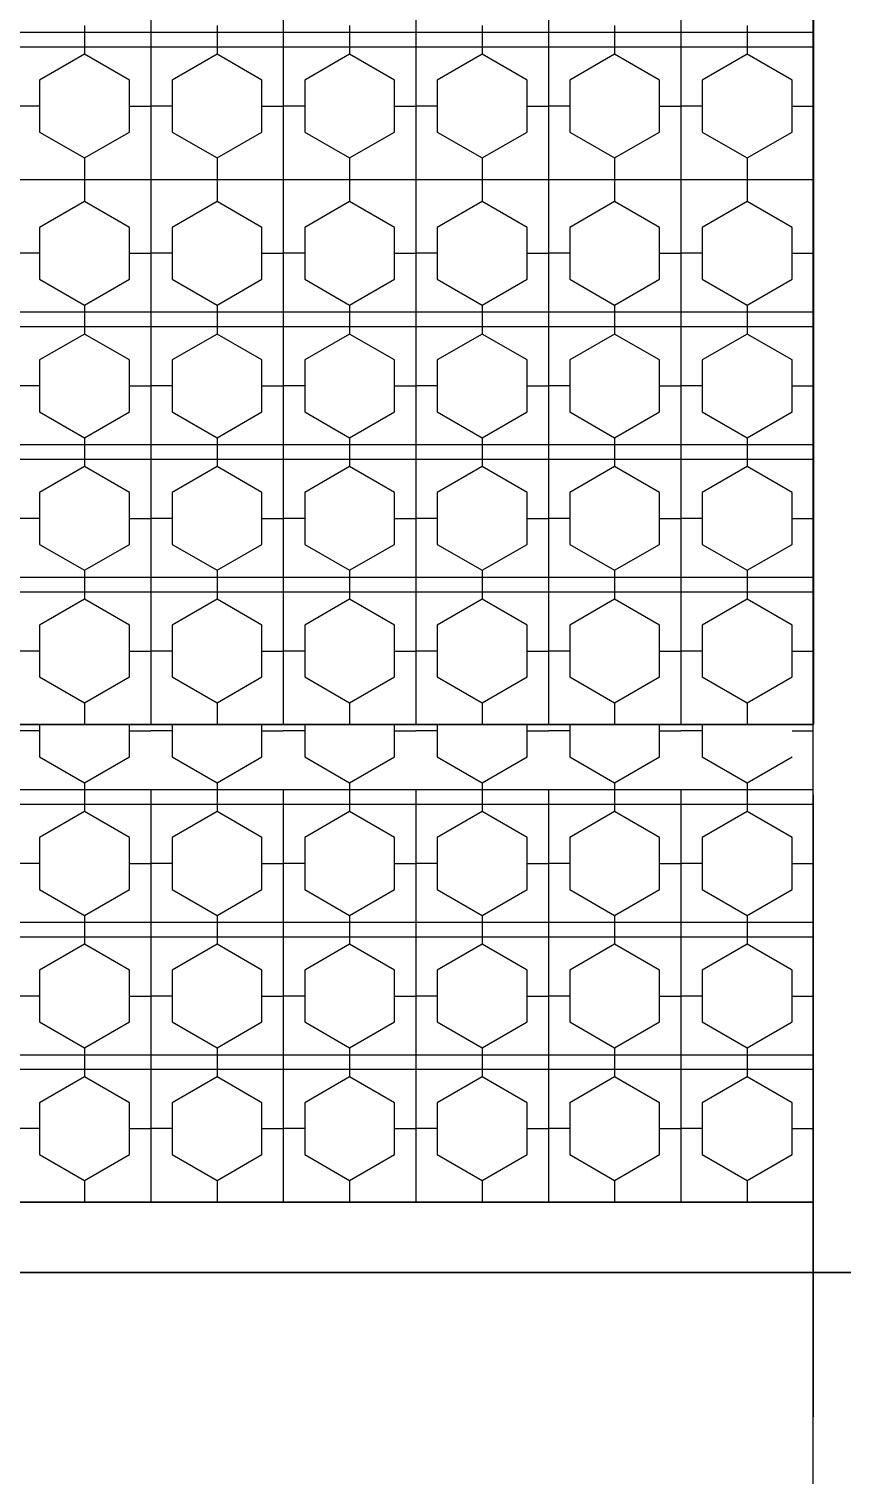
# Model space of a CAD drawing. Header units: metres. Extents: x -1744 to -758, y -4183 to -3914.
# Drawn here: x -835.858 to -833.209, y -4098.588 to -4093.877 of the extents above; entities that cross this region are included whole.
import ezdxf

# ---------------------------------------------------------------- set-up
doc = ezdxf.new("R2010")
doc.units = ezdxf.units.M
doc.layers.add('A-ID', color=11, linetype='Continuous')
doc.layers.add('WALL', color=7, linetype='Continuous')
doc.layers.add('by block', color=252, linetype='Continuous', lineweight=30)

# ---------------------------------------------------------------- blocks, each defined once
blk = doc.blocks.new('A$C1C9B1590')
for p, q in [((772.1854, 84.5657), (772.1854, 94.4717)), ((772.1854, 80.7557), (772.1854, 84.5657))]:
    blk.add_line(p, q)
at = {"layer": 'A-ID', "color": 250}
for p, q in [((770.0273, 89.5065), (770.0273, 89.0269)), ((770.0273, 89.5065), (770.0273, 89.0269)), ((770.4591, 89.5065), (770.4591, 89.0269)), ((770.4591, 89.5065), (770.4591, 89.0269)), ((770.891, 89.5065), (770.891, 89.0269)), ((770.891, 89.5065), (770.891, 89.0269)), ((771.3228, 89.5065), (771.3228, 89.0269)), ((771.3228, 89.5065), (771.3228, 89.0269)), ((771.7547, 89.5065), (771.7547, 89.0269)), ((771.7547, 89.5065), (771.7547, 89.0269)), ((772.1865, 89.5065), (772.1865, 89.0269)), ((769.8114, 89.0978), (769.8114, 89.0269)), ((770.2432, 89.0978), (770.2432, 89.0269)), ((770.6751, 89.0978), (770.6751, 89.0269)), ((771.1069, 89.0978), (771.1069, 89.0269)), ((771.5387, 89.0978), (771.5387, 89.0269)), ((771.9706, 89.0978), (771.9706, 89.0269)), ((770.0273, 89.0747), (769.5954, 89.0747)), ((769.8114, 89.0747), (769.8114, 89.0038)), ((770.4591, 89.0747), (770.0273, 89.0747)), ((770.0273, 89.0747), (770.0273, 88.5951)), ((770.0273, 89.0747), (770.0273, 88.5951)), ((770.2432, 89.0747), (770.2432, 89.0038)), ((770.891, 89.0747), (770.4591, 89.0747)), ((770.4591, 89.0747), (770.4591, 88.5951)), ((770.4591, 89.0747), (770.4591, 88.5951)), ((770.6751, 89.0747), (770.6751, 89.0038)), ((771.3228, 89.0747), (770.891, 89.0747)), ((770.891, 89.0747), (770.891, 88.5951)), ((770.891, 89.0747), (770.891, 88.5951)), ((771.1069, 89.0747), (771.1069, 89.0038)), ((771.7547, 89.0747), (771.3228, 89.0747)), ((771.3228, 89.0747), (771.3228, 88.5951)), ((771.3228, 89.0747), (771.3228, 88.5951)), ((771.5387, 89.0747), (771.5387, 89.0038)), ((771.7547, 89.0747), (771.7547, 88.5951)), ((771.7547, 89.0747), (771.7547, 88.5951)), ((772.1865, 89.0747), (771.7547, 89.0747)), ((771.9706, 89.0747), (771.9706, 89.0038)), ((772.1865, 89.0747), (772.1865, 88.5951)), ((770.0273, 89.0269), (769.5954, 89.0269)), ((769.8114, 89.0038), (769.6651, 88.9193)), ((769.9576, 88.9193), (769.8114, 89.0038)), ((770.4591, 89.0269), (770.0273, 89.0269)), ((770.2432, 89.0038), (770.0969, 88.9193)), ((770.3895, 88.9193), (770.2432, 89.0038)), ((770.891, 89.0269), (770.4591, 89.0269)), ((770.6751, 89.0038), (770.5288, 88.9193)), ((770.8213, 88.9193), (770.6751, 89.0038)), ((771.3228, 89.0269), (770.891, 89.0269)), ((771.1069, 89.0038), (770.9606, 88.9193)), ((771.2532, 88.9193), (771.1069, 89.0038)), ((771.7547, 89.0269), (771.3228, 89.0269)), ((771.5387, 89.0038), (771.3925, 88.9193)), ((771.685, 88.9193), (771.5387, 89.0038)), ((772.1865, 89.0269), (771.7547, 89.0269)), ((771.9706, 89.0038), (771.8243, 88.9193)), ((772.1169, 88.9193), (771.9706, 89.0038)), ((769.6651, 88.9193), (769.6651, 88.7504)), ((769.9576, 88.7504), (769.9576, 88.9193)), ((770.0969, 88.9193), (770.0969, 88.7504)), ((770.3895, 88.7504), (770.3895, 88.9193)), ((770.5288, 88.9193), (770.5288, 88.7504)), ((770.8213, 88.7504), (770.8213, 88.9193)), ((770.9606, 88.9193), (770.9606, 88.7504)), ((771.2532, 88.7504), (771.2532, 88.9193)), ((771.3925, 88.9193), (771.3925, 88.7504)), ((771.685, 88.7504), (771.685, 88.9193)), ((771.8243, 88.9193), (771.8243, 88.7504)), ((772.1169, 88.7504), (772.1169, 88.9193)), ((769.6651, 88.8349), (769.5954, 88.8349)), ((769.9576, 88.8349), (770.0273, 88.8349)), ((770.0969, 88.8349), (770.0273, 88.8349)), ((770.3895, 88.8349), (770.4591, 88.8349)), ((770.5288, 88.8349), (770.4591, 88.8349)), ((770.8213, 88.8349), (770.891, 88.8349)), ((770.9606, 88.8349), (770.891, 88.8349)), ((771.2532, 88.8349), (771.3228, 88.8349)), ((771.3925, 88.8349), (771.3228, 88.8349)), ((771.685, 88.8349), (771.7547, 88.8349)), ((771.8243, 88.8349), (771.7547, 88.8349)), ((772.1169, 88.8349), (772.1865, 88.8349)), ((769.6651, 88.7504), (769.8114, 88.666)), ((769.8114, 88.666), (769.9576, 88.7504)), ((770.0969, 88.7504), (770.2432, 88.666)), ((770.2432, 88.666), (770.3895, 88.7504)), ((770.5288, 88.7504), (770.6751, 88.666)), ((770.6751, 88.666), (770.8213, 88.7504)), ((770.9606, 88.7504), (771.1069, 88.666)), ((771.1069, 88.666), (771.2532, 88.7504)), ((771.3925, 88.7504), (771.5387, 88.666)), ((771.5387, 88.666), (771.685, 88.7504)), ((771.8243, 88.7504), (771.9706, 88.666)), ((771.9706, 88.666), (772.1169, 88.7504)), ((769.8114, 88.666), (769.8114, 88.5951)), ((770.2432, 88.666), (770.2432, 88.5951)), ((770.6751, 88.666), (770.6751, 88.5951)), ((771.1069, 88.666), (771.1069, 88.5951)), ((771.5387, 88.666), (771.5387, 88.5951)), ((771.9706, 88.666), (771.9706, 88.5951)), ((770.0273, 88.5951), (769.5954, 88.5951)), ((770.0273, 88.5951), (769.5954, 88.5951)), ((769.8114, 88.5951), (769.8114, 88.5242)), ((770.0273, 88.5951), (770.0273, 88.1155)), ((770.4591, 88.5951), (770.0273, 88.5951)), ((770.0273, 88.5951), (770.0273, 88.1155)), ((770.4591, 88.5951), (770.0273, 88.5951)), ((770.2432, 88.5951), (770.2432, 88.5242)), ((770.891, 88.5951), (770.4591, 88.5951)), ((770.4591, 88.5951), (770.4591, 88.1155)), ((770.4591, 88.5951), (770.4591, 88.1155)), ((770.891, 88.5951), (770.4591, 88.5951)), ((770.6751, 88.5951), (770.6751, 88.5242)), ((770.891, 88.5951), (770.891, 88.1155)), ((771.3228, 88.5951), (770.891, 88.5951)), ((771.3228, 88.5951), (770.891, 88.5951)), ((770.891, 88.5951), (770.891, 88.1155)), ((771.1069, 88.5951), (771.1069, 88.5242)), ((771.7547, 88.5951), (771.3228, 88.5951)), ((771.3228, 88.5951), (771.3228, 88.1155)), ((771.3228, 88.5951), (771.3228, 88.1155)), ((771.7547, 88.5951), (771.3228, 88.5951)), ((771.5387, 88.5951), (771.5387, 88.5242)), ((771.7547, 88.5951), (771.7547, 88.1155)), ((772.1865, 88.5951), (771.7547, 88.5951)), ((771.7547, 88.5951), (771.7547, 88.1155)), ((772.1865, 88.5951), (771.7547, 88.5951)), ((771.9706, 88.5951), (771.9706, 88.5242)), ((772.1865, 88.5951), (772.1865, 88.1155)), ((769.8114, 88.5242), (769.6651, 88.4398)), ((769.9576, 88.4398), (769.8114, 88.5242)), ((770.2432, 88.5242), (770.0969, 88.4398)), ((770.3895, 88.4398), (770.2432, 88.5242)), ((770.6751, 88.5242), (770.5288, 88.4398)), ((770.8213, 88.4398), (770.6751, 88.5242)), ((771.1069, 88.5242), (770.9606, 88.4398)), ((771.2532, 88.4398), (771.1069, 88.5242)), ((771.5387, 88.5242), (771.3925, 88.4398)), ((771.685, 88.4398), (771.5387, 88.5242)), ((771.9706, 88.5242), (771.8243, 88.4398)), ((772.1169, 88.4398), (771.9706, 88.5242)), ((769.6651, 88.4398), (769.6651, 88.2709)), ((769.9576, 88.2709), (769.9576, 88.4398)), ((770.0969, 88.4398), (770.0969, 88.2709)), ((770.3895, 88.2709), (770.3895, 88.4398)), ((770.5288, 88.4398), (770.5288, 88.2709)), ((770.8213, 88.2709), (770.8213, 88.4398)), ((770.9606, 88.4398), (770.9606, 88.2709)), ((771.2532, 88.2709), (771.2532, 88.4398)), ((771.3925, 88.4398), (771.3925, 88.2709)), ((771.685, 88.2709), (771.685, 88.4398)), ((771.8243, 88.4398), (771.8243, 88.2709)), ((772.1169, 88.2709), (772.1169, 88.4398)), ((769.6651, 88.3553), (769.5954, 88.3553)), ((769.9576, 88.3553), (770.0273, 88.3553)), ((770.0969, 88.3553), (770.0273, 88.3553)), ((770.3895, 88.3553), (770.4591, 88.3553)), ((770.5288, 88.3553), (770.4591, 88.3553)), ((770.8213, 88.3553), (770.891, 88.3553)), ((770.9606, 88.3553), (770.891, 88.3553)), ((771.2532, 88.3553), (771.3228, 88.3553)), ((771.3925, 88.3553), (771.3228, 88.3553)), ((771.685, 88.3553), (771.7547, 88.3553)), ((771.8243, 88.3553), (771.7547, 88.3553)), ((772.1169, 88.3553), (772.1865, 88.3553)), ((769.6651, 88.2709), (769.8114, 88.1864)), ((769.8114, 88.1864), (769.9576, 88.2709)), ((770.0969, 88.2709), (770.2432, 88.1864)), ((770.2432, 88.1864), (770.3895, 88.2709)), ((770.5288, 88.2709), (770.6751, 88.1864)), ((770.6751, 88.1864), (770.8213, 88.2709)), ((770.9606, 88.2709), (771.1069, 88.1864)), ((771.1069, 88.1864), (771.2532, 88.2709)), ((771.3925, 88.2709), (771.5387, 88.1864)), ((771.5387, 88.1864), (771.685, 88.2709)), ((771.8243, 88.2709), (771.9706, 88.1864)), ((771.9706, 88.1864), (772.1169, 88.2709)), ((769.8114, 88.1864), (769.8114, 88.1155)), ((770.2432, 88.1864), (770.2432, 88.1155)), ((770.6751, 88.1864), (770.6751, 88.1155)), ((771.1069, 88.1864), (771.1069, 88.1155)), ((771.5387, 88.1864), (771.5387, 88.1155)), ((771.9706, 88.1864), (771.9706, 88.1155)), ((770.0273, 88.1632), (769.5954, 88.1632)), ((769.8114, 88.1632), (769.8114, 88.0924)), ((770.0273, 88.1632), (770.0273, 87.6837)), ((770.4591, 88.1632), (770.0273, 88.1632)), ((770.0273, 88.1632), (770.0273, 87.6837)), ((770.2432, 88.1632), (770.2432, 88.0924)), ((770.4591, 88.1632), (770.4591, 87.6837)), ((770.891, 88.1632), (770.4591, 88.1632)), ((770.4591, 88.1632), (770.4591, 87.6837)), ((770.6751, 88.1632), (770.6751, 88.0924)), ((771.3228, 88.1632), (770.891, 88.1632)), ((770.891, 88.1632), (770.891, 87.6837)), ((770.891, 88.1632), (770.891, 87.6837)), ((771.1069, 88.1632), (771.1069, 88.0924)), ((771.3228, 88.1632), (771.3228, 87.6837)), ((771.7547, 88.1632), (771.3228, 88.1632)), ((771.3228, 88.1632), (771.3228, 87.6837)), ((771.5387, 88.1632), (771.5387, 88.0924)), ((772.1865, 88.1632), (771.7547, 88.1632)), ((771.7547, 88.1632), (771.7547, 87.6837)), ((771.7547, 88.1632), (771.7547, 87.6837)), ((771.9706, 88.1632), (771.9706, 88.0924)), ((772.1865, 88.1632), (772.1865, 87.6837)), ((770.0273, 88.1155), (769.5954, 88.1155)), ((769.8114, 88.0924), (769.6651, 88.0079)), ((769.9576, 88.0079), (769.8114, 88.0924)), ((770.4591, 88.1155), (770.0273, 88.1155)), ((770.2432, 88.0924), (770.0969, 88.0079)), ((770.3895, 88.0079), (770.2432, 88.0924)), ((770.891, 88.1155), (770.4591, 88.1155)), ((770.6751, 88.0924), (770.5288, 88.0079)), ((770.8213, 88.0079), (770.6751, 88.0924)), ((771.3228, 88.1155), (770.891, 88.1155)), ((771.1069, 88.0924), (770.9606, 88.0079)), ((771.2532, 88.0079), (771.1069, 88.0924)), ((771.7547, 88.1155), (771.3228, 88.1155)), ((771.5387, 88.0924), (771.3925, 88.0079)), ((771.685, 88.0079), (771.5387, 88.0924)), ((772.1865, 88.1155), (771.7547, 88.1155)), ((771.9706, 88.0924), (771.8243, 88.0079)), ((772.1169, 88.0079), (771.9706, 88.0924)), ((769.6651, 88.0079), (769.6651, 87.839)), ((769.9576, 87.839), (769.9576, 88.0079)), ((770.0969, 88.0079), (770.0969, 87.839)), ((770.3895, 87.839), (770.3895, 88.0079)), ((770.5288, 88.0079), (770.5288, 87.839)), ((770.8213, 87.839), (770.8213, 88.0079)), ((770.9606, 88.0079), (770.9606, 87.839)), ((771.2532, 87.839), (771.2532, 88.0079)), ((771.3925, 88.0079), (771.3925, 87.839)), ((771.685, 87.839), (771.685, 88.0079)), ((771.8243, 88.0079), (771.8243, 87.839)), ((772.1169, 87.839), (772.1169, 88.0079)), ((769.6651, 87.9235), (769.5954, 87.9235)), ((769.9576, 87.9235), (770.0273, 87.9235)), ((770.0969, 87.9235), (770.0273, 87.9235)), ((770.3895, 87.9235), (770.4591, 87.9235)), ((770.5288, 87.9235), (770.4591, 87.9235)), ((770.8213, 87.9235), (770.891, 87.9235)), ((770.9606, 87.9235), (770.891, 87.9235)), ((771.2532, 87.9235), (771.3228, 87.9235)), ((771.3925, 87.9235), (771.3228, 87.9235)), ((771.685, 87.9235), (771.7547, 87.9235)), ((771.8243, 87.9235), (771.7547, 87.9235)), ((772.1169, 87.9235), (772.1865, 87.9235)), ((769.6651, 87.839), (769.8114, 87.7546)), ((769.8114, 87.7546), (769.9576, 87.839)), ((770.0969, 87.839), (770.2432, 87.7546)), ((770.2432, 87.7546), (770.3895, 87.839)), ((770.5288, 87.839), (770.6751, 87.7546)), ((770.6751, 87.7546), (770.8213, 87.839)), ((770.9606, 87.839), (771.1069, 87.7546)), ((771.1069, 87.7546), (771.2532, 87.839)), ((771.3925, 87.839), (771.5387, 87.7546)), ((771.5387, 87.7546), (771.685, 87.839)), ((771.8243, 87.839), (771.9706, 87.7546)), ((771.9706, 87.7546), (772.1169, 87.839)), ((770.0273, 87.7314), (769.5954, 87.7314)), ((769.8114, 87.7546), (769.8114, 87.6837)), ((769.8114, 87.7314), (769.8114, 87.6605)), ((770.4591, 87.7314), (770.0273, 87.7314)), ((770.0273, 87.7314), (770.0273, 87.2518)), ((770.0273, 87.7314), (770.0273, 87.2518)), ((770.2432, 87.7546), (770.2432, 87.6837)), ((770.2432, 87.7314), (770.2432, 87.6605)), ((770.4591, 87.7314), (770.4591, 87.2518)), ((770.891, 87.7314), (770.4591, 87.7314)), ((770.4591, 87.7314), (770.4591, 87.2518)), ((770.6751, 87.7546), (770.6751, 87.6837)), ((770.6751, 87.7314), (770.6751, 87.6605)), ((771.3228, 87.7314), (770.891, 87.7314)), ((770.891, 87.7314), (770.891, 87.2518)), ((770.891, 87.7314), (770.891, 87.2518)), ((771.1069, 87.7546), (771.1069, 87.6837)), ((771.1069, 87.7314), (771.1069, 87.6605)), ((771.3228, 87.7314), (771.3228, 87.2518)), ((771.3228, 87.7314), (771.3228, 87.2518)), ((771.7547, 87.7314), (771.3228, 87.7314)), ((771.5387, 87.7546), (771.5387, 87.6837)), ((771.5387, 87.7314), (771.5387, 87.6605)), ((772.1865, 87.7314), (771.7547, 87.7314)), ((771.7547, 87.7314), (771.7547, 87.2518)), ((771.7547, 87.7314), (771.7547, 87.2518)), ((771.9706, 87.7546), (771.9706, 87.6837)), ((771.9706, 87.7314), (771.9706, 87.6605)), ((772.1865, 87.7314), (772.1865, 87.2518)), ((770.0273, 87.6837), (769.5954, 87.6837)), ((770.4591, 87.6837), (770.0273, 87.6837)), ((770.891, 87.6837), (770.4591, 87.6837)), ((771.3228, 87.6837), (770.891, 87.6837)), ((771.7547, 87.6837), (771.3228, 87.6837)), ((772.1865, 87.6837), (771.7547, 87.6837)), ((769.8114, 87.6605), (769.6651, 87.5761)), ((769.9576, 87.5761), (769.8114, 87.6605)), ((770.2432, 87.6605), (770.0969, 87.5761)), ((770.3895, 87.5761), (770.2432, 87.6605)), ((770.6751, 87.6605), (770.5288, 87.5761)), ((770.8213, 87.5761), (770.6751, 87.6605)), ((771.1069, 87.6605), (770.9606, 87.5761)), ((771.2532, 87.5761), (771.1069, 87.6605)), ((771.5387, 87.6605), (771.3925, 87.5761)), ((771.685, 87.5761), (771.5387, 87.6605)), ((771.9706, 87.6605), (771.8243, 87.5761)), ((772.1169, 87.5761), (771.9706, 87.6605)), ((769.6651, 87.5761), (769.6651, 87.4072)), ((769.9576, 87.4072), (769.9576, 87.5761)), ((770.0969, 87.5761), (770.0969, 87.4072)), ((770.3895, 87.4072), (770.3895, 87.5761)), ((770.5288, 87.5761), (770.5288, 87.4072)), ((770.8213, 87.4072), (770.8213, 87.5761)), ((770.9606, 87.5761), (770.9606, 87.4072)), ((771.2532, 87.4072), (771.2532, 87.5761)), ((771.3925, 87.5761), (771.3925, 87.4072)), ((771.685, 87.4072), (771.685, 87.5761)), ((771.8243, 87.5761), (771.8243, 87.4072)), ((772.1169, 87.4072), (772.1169, 87.5761)), ((769.6651, 87.4916), (769.5954, 87.4916)), ((769.9576, 87.4916), (770.0273, 87.4916)), ((770.0969, 87.4916), (770.0273, 87.4916)), ((770.3895, 87.4916), (770.4591, 87.4916)), ((770.5288, 87.4916), (770.4591, 87.4916)), ((770.8213, 87.4916), (770.891, 87.4916)), ((770.9606, 87.4916), (770.891, 87.4916)), ((771.2532, 87.4916), (771.3228, 87.4916)), ((771.3925, 87.4916), (771.3228, 87.4916)), ((771.685, 87.4916), (771.7547, 87.4916)), ((771.8243, 87.4916), (771.7547, 87.4916)), ((772.1169, 87.4916), (772.1865, 87.4916)), ((769.6651, 87.4072), (769.8114, 87.3227)), ((769.8114, 87.3227), (769.9576, 87.4072)), ((770.0969, 87.4072), (770.2432, 87.3227)), ((770.2432, 87.3227), (770.3895, 87.4072)), ((770.5288, 87.4072), (770.6751, 87.3227)), ((770.6751, 87.3227), (770.8213, 87.4072)), ((770.9606, 87.4072), (771.1069, 87.3227)), ((771.1069, 87.3227), (771.2532, 87.4072)), ((771.3925, 87.4072), (771.5387, 87.3227)), ((771.5387, 87.3227), (771.685, 87.4072)), ((771.8243, 87.4072), (771.9706, 87.3227)), ((771.9706, 87.3227), (772.1169, 87.4072)), ((770.0273, 87.2996), (769.5954, 87.2996)), ((769.8114, 87.3227), (769.8114, 87.2518)), ((769.8114, 87.2996), (769.8114, 87.2287)), ((770.0273, 87.2996), (770.0273, 86.82)), ((770.4591, 87.2996), (770.0273, 87.2996)), ((770.0273, 87.2996), (770.0273, 86.82)), ((770.2432, 87.3227), (770.2432, 87.2518)), ((770.2432, 87.2996), (770.2432, 87.2287)), ((770.891, 87.2996), (770.4591, 87.2996)), ((770.4591, 87.2996), (770.4591, 86.82)), ((770.4591, 87.2996), (770.4591, 86.82)), ((770.6751, 87.3227), (770.6751, 87.2518)), ((770.6751, 87.2996), (770.6751, 87.2287)), ((770.891, 87.2996), (770.891, 86.82)), ((770.891, 87.2996), (770.891, 86.82)), ((771.3228, 87.2996), (770.891, 87.2996)), ((771.1069, 87.3227), (771.1069, 87.2518)), ((771.1069, 87.2996), (771.1069, 87.2287)), ((771.7547, 87.2996), (771.3228, 87.2996)), ((771.3228, 87.2996), (771.3228, 86.82)), ((771.3228, 87.2996), (771.3228, 86.82)), ((771.5387, 87.3227), (771.5387, 87.2518)), ((771.5387, 87.2996), (771.5387, 87.2287)), ((771.7547, 87.2996), (771.7547, 86.82)), ((771.7547, 87.2996), (771.7547, 86.82)), ((772.1865, 87.2996), (771.7547, 87.2996)), ((771.9706, 87.3227), (771.9706, 87.2518)), ((771.9706, 87.2996), (771.9706, 87.2287)), ((772.1865, 87.2996), (772.1865, 86.82)), ((770.0273, 87.2518), (769.5954, 87.2518)), ((770.4591, 87.2518), (770.0273, 87.2518)), ((770.891, 87.2518), (770.4591, 87.2518)), ((771.3228, 87.2518), (770.891, 87.2518)), ((771.7547, 87.2518), (771.3228, 87.2518)), ((772.1865, 87.2518), (771.7547, 87.2518)), ((769.8114, 87.2287), (769.6651, 87.1442)), ((769.9576, 87.1442), (769.8114, 87.2287)), ((770.2432, 87.2287), (770.0969, 87.1442)), ((770.3895, 87.1442), (770.2432, 87.2287)), ((770.6751, 87.2287), (770.5288, 87.1442)), ((770.8213, 87.1442), (770.6751, 87.2287)), ((771.1069, 87.2287), (770.9606, 87.1442)), ((771.2532, 87.1442), (771.1069, 87.2287)), ((771.5387, 87.2287), (771.3925, 87.1442)), ((771.685, 87.1442), (771.5387, 87.2287)), ((771.9706, 87.2287), (771.8243, 87.1442)), ((772.1169, 87.1442), (771.9706, 87.2287)), ((769.6651, 87.1442), (769.6651, 86.9753)), ((769.9576, 86.9753), (769.9576, 87.1442)), ((770.0969, 87.1442), (770.0969, 86.9753)), ((770.3895, 86.9753), (770.3895, 87.1442)), ((770.5288, 87.1442), (770.5288, 86.9753)), ((770.8213, 86.9753), (770.8213, 87.1442)), ((770.9606, 87.1442), (770.9606, 86.9753)), ((771.2532, 86.9753), (771.2532, 87.1442)), ((771.3925, 87.1442), (771.3925, 86.9753)), ((771.685, 86.9753), (771.685, 87.1442)), ((771.8243, 87.1442), (771.8243, 86.9753)), ((772.1169, 86.9753), (772.1169, 87.1442)), ((769.6651, 87.0598), (769.5954, 87.0598)), ((769.9576, 87.0598), (770.0273, 87.0598)), ((770.0969, 87.0598), (770.0273, 87.0598)), ((770.3895, 87.0598), (770.4591, 87.0598)), ((770.5288, 87.0598), (770.4591, 87.0598)), ((770.8213, 87.0598), (770.891, 87.0598)), ((770.9606, 87.0598), (770.891, 87.0598)), ((771.2532, 87.0598), (771.3228, 87.0598)), ((771.3925, 87.0598), (771.3228, 87.0598)), ((771.685, 87.0598), (771.7547, 87.0598)), ((771.8243, 87.0598), (771.7547, 87.0598)), ((772.1169, 87.0598), (772.1865, 87.0598)), ((769.6651, 86.9753), (769.8114, 86.8909)), ((769.8114, 86.8909), (769.9576, 86.9753)), ((770.0969, 86.9753), (770.2432, 86.8909)), ((770.2432, 86.8909), (770.3895, 86.9753)), ((770.5288, 86.9753), (770.6751, 86.8909)), ((770.6751, 86.8909), (770.8213, 86.9753)), ((770.9606, 86.9753), (771.1069, 86.8909)), ((771.1069, 86.8909), (771.2532, 86.9753)), ((771.3925, 86.9753), (771.5387, 86.8909)), ((771.5387, 86.8909), (771.685, 86.9753)), ((771.8243, 86.9753), (771.9706, 86.8909)), ((771.9706, 86.8909), (772.1169, 86.9753)), ((769.8114, 86.8909), (769.8114, 86.82)), ((770.2432, 86.8909), (770.2432, 86.82)), ((770.6751, 86.8909), (770.6751, 86.82)), ((771.1069, 86.8909), (771.1069, 86.82)), ((771.5387, 86.8909), (771.5387, 86.82)), ((771.9706, 86.8909), (771.9706, 86.82)), ((770.0273, 86.82), (769.5954, 86.82)), ((769.6651, 86.82), (769.6651, 86.7151)), ((769.9576, 86.7151), (769.9576, 86.82)), ((770.4591, 86.82), (770.0273, 86.82)), ((770.0969, 86.82), (770.0969, 86.7151)), ((770.3895, 86.7151), (770.3895, 86.82)), ((770.891, 86.82), (770.4591, 86.82)), ((770.5288, 86.82), (770.5288, 86.7151)), ((770.8213, 86.7151), (770.8213, 86.82)), ((771.3228, 86.82), (770.891, 86.82)), ((770.9606, 86.82), (770.9606, 86.7151)), ((771.2532, 86.7151), (771.2532, 86.82)), ((771.7547, 86.82), (771.3228, 86.82)), ((771.3925, 86.82), (771.3925, 86.7151)), ((771.685, 86.7151), (771.685, 86.82)), ((772.1865, 86.82), (771.7547, 86.82)), ((771.8243, 86.82), (771.8243, 86.7151)), ((769.6651, 86.7996), (769.5954, 86.7996)), ((769.9576, 86.7996), (770.0273, 86.7996)), ((770.0969, 86.7996), (770.0273, 86.7996)), ((770.3895, 86.7996), (770.4591, 86.7996)), ((770.5288, 86.7996), (770.4591, 86.7996)), ((770.8213, 86.7996), (770.891, 86.7996)), ((770.9606, 86.7996), (770.891, 86.7996)), ((771.2532, 86.7996), (771.3228, 86.7996)), ((771.3925, 86.7996), (771.3228, 86.7996)), ((771.685, 86.7996), (771.7547, 86.7996)), ((771.8243, 86.7996), (771.7547, 86.7996)), ((772.1169, 86.7996), (772.1865, 86.7996)), ((769.6651, 86.7151), (769.8114, 86.6307)), ((769.8114, 86.6307), (769.9576, 86.7151)), ((770.0969, 86.7151), (770.2432, 86.6307)), ((770.2432, 86.6307), (770.3895, 86.7151)), ((770.5288, 86.7151), (770.6751, 86.6307)), ((770.6751, 86.6307), (770.8213, 86.7151)), ((770.9606, 86.7151), (771.1069, 86.6307)), ((771.1069, 86.6307), (771.2532, 86.7151)), ((771.3925, 86.7151), (771.5387, 86.6307)), ((771.5387, 86.6307), (771.685, 86.7151)), ((771.8243, 86.7151), (771.9706, 86.6307)), ((771.9706, 86.6307), (772.1169, 86.7151)), ((770.0273, 86.6075), (769.5954, 86.6075)), ((769.8114, 86.6307), (769.8114, 86.5598)), ((769.8114, 86.6075), (769.8114, 86.5366)), ((770.0273, 86.6075), (770.0273, 86.1279)), ((770.4591, 86.6075), (770.0273, 86.6075)), ((770.0273, 86.6075), (770.0273, 86.1279)), ((770.2432, 86.6307), (770.2432, 86.5598)), ((770.2432, 86.6075), (770.2432, 86.5366)), ((770.4591, 86.6075), (770.4591, 86.1279)), ((770.891, 86.6075), (770.4591, 86.6075)), ((770.4591, 86.6075), (770.4591, 86.1279)), ((770.6751, 86.6307), (770.6751, 86.5598)), ((770.6751, 86.6075), (770.6751, 86.5366)), ((771.3228, 86.6075), (770.891, 86.6075)), ((770.891, 86.6075), (770.891, 86.1279)), ((770.891, 86.6075), (770.891, 86.1279)), ((771.1069, 86.6307), (771.1069, 86.5598)), ((771.1069, 86.6075), (771.1069, 86.5366)), ((771.3228, 86.6075), (771.3228, 86.1279)), ((771.7547, 86.6075), (771.3228, 86.6075)), ((771.3228, 86.6075), (771.3228, 86.1279)), ((771.5387, 86.6307), (771.5387, 86.5598)), ((771.5387, 86.6075), (771.5387, 86.5366)), ((772.1865, 86.6075), (771.7547, 86.6075)), ((771.7547, 86.6075), (771.7547, 86.1279)), ((771.7547, 86.6075), (771.7547, 86.1279)), ((771.9706, 86.6307), (771.9706, 86.5598)), ((771.9706, 86.6075), (771.9706, 86.5366)), ((770.0273, 86.5598), (769.5954, 86.5598)), ((770.4591, 86.5598), (770.0273, 86.5598)), ((770.891, 86.5598), (770.4591, 86.5598)), ((771.3228, 86.5598), (770.891, 86.5598)), ((771.7547, 86.5598), (771.3228, 86.5598)), ((772.1865, 86.5598), (771.7547, 86.5598)), ((769.8114, 86.5366), (769.6651, 86.4522)), ((769.9576, 86.4522), (769.8114, 86.5366)), ((770.2432, 86.5366), (770.0969, 86.4522)), ((770.3895, 86.4522), (770.2432, 86.5366)), ((770.6751, 86.5366), (770.5288, 86.4522)), ((770.8213, 86.4522), (770.6751, 86.5366)), ((771.1069, 86.5366), (770.9606, 86.4522)), ((771.2532, 86.4522), (771.1069, 86.5366)), ((771.5387, 86.5366), (771.3925, 86.4522)), ((771.685, 86.4522), (771.5387, 86.5366)), ((771.9706, 86.5366), (771.8243, 86.4522)), ((772.1169, 86.4522), (771.9706, 86.5366)), ((769.6651, 86.4522), (769.6651, 86.2833)), ((769.9576, 86.2833), (769.9576, 86.4522)), ((770.0969, 86.4522), (770.0969, 86.2833)), ((770.3895, 86.2833), (770.3895, 86.4522)), ((770.5288, 86.4522), (770.5288, 86.2833)), ((770.8213, 86.2833), (770.8213, 86.4522)), ((770.9606, 86.4522), (770.9606, 86.2833)), ((771.2532, 86.2833), (771.2532, 86.4522)), ((771.3925, 86.4522), (771.3925, 86.2833)), ((771.685, 86.2833), (771.685, 86.4522)), ((771.8243, 86.4522), (771.8243, 86.2833)), ((772.1169, 86.2833), (772.1169, 86.4522)), ((769.6651, 86.3677), (769.5954, 86.3677)), ((769.9576, 86.3677), (770.0273, 86.3677)), ((770.0969, 86.3677), (770.0273, 86.3677)), ((770.3895, 86.3677), (770.4591, 86.3677)), ((770.5288, 86.3677), (770.4591, 86.3677)), ((770.8213, 86.3677), (770.891, 86.3677)), ((770.9606, 86.3677), (770.891, 86.3677)), ((771.2532, 86.3677), (771.3228, 86.3677)), ((771.3925, 86.3677), (771.3228, 86.3677)), ((771.685, 86.3677), (771.7547, 86.3677)), ((771.8243, 86.3677), (771.7547, 86.3677)), ((772.1169, 86.3677), (772.1865, 86.3677)), ((769.6651, 86.2833), (769.8114, 86.1988)), ((769.8114, 86.1988), (769.9576, 86.2833)), ((770.0969, 86.2833), (770.2432, 86.1988)), ((770.2432, 86.1988), (770.3895, 86.2833)), ((770.5288, 86.2833), (770.6751, 86.1988)), ((770.6751, 86.1988), (770.8213, 86.2833)), ((770.9606, 86.2833), (771.1069, 86.1988)), ((771.1069, 86.1988), (771.2532, 86.2833)), ((771.3925, 86.2833), (771.5387, 86.1988)), ((771.5387, 86.1988), (771.685, 86.2833)), ((771.8243, 86.2833), (771.9706, 86.1988)), ((771.9706, 86.1988), (772.1169, 86.2833)), ((770.0273, 86.1757), (769.5954, 86.1757)), ((769.8114, 86.1988), (769.8114, 86.1279)), ((769.8114, 86.1757), (769.8114, 86.1048)), ((770.4591, 86.1757), (770.0273, 86.1757)), ((770.0273, 86.1757), (770.0273, 85.6961)), ((770.0273, 86.1757), (770.0273, 85.6961)), ((770.2432, 86.1988), (770.2432, 86.1279)), ((770.2432, 86.1757), (770.2432, 86.1048)), ((770.4591, 86.1757), (770.4591, 85.6961)), ((770.891, 86.1757), (770.4591, 86.1757)), ((770.4591, 86.1757), (770.4591, 85.6961)), ((770.6751, 86.1988), (770.6751, 86.1279)), ((770.6751, 86.1757), (770.6751, 86.1048)), ((771.3228, 86.1757), (770.891, 86.1757)), ((770.891, 86.1757), (770.891, 85.6961)), ((770.891, 86.1757), (770.891, 85.6961)), ((771.1069, 86.1988), (771.1069, 86.1279)), ((771.1069, 86.1757), (771.1069, 86.1048)), ((771.3228, 86.1757), (771.3228, 85.6961)), ((771.3228, 86.1757), (771.3228, 85.6961)), ((771.7547, 86.1757), (771.3228, 86.1757)), ((771.5387, 86.1988), (771.5387, 86.1279)), ((771.5387, 86.1757), (771.5387, 86.1048)), ((772.1865, 86.1757), (771.7547, 86.1757)), ((771.7547, 86.1757), (771.7547, 85.6961)), ((771.7547, 86.1757), (771.7547, 85.6961)), ((771.9706, 86.1988), (771.9706, 86.1279)), ((771.9706, 86.1757), (771.9706, 86.1048)), ((770.0273, 86.1279), (769.5954, 86.1279)), ((770.4591, 86.1279), (770.0273, 86.1279)), ((770.891, 86.1279), (770.4591, 86.1279)), ((771.3228, 86.1279), (770.891, 86.1279)), ((771.7547, 86.1279), (771.3228, 86.1279)), ((772.1865, 86.1279), (771.7547, 86.1279)), ((769.8114, 86.1048), (769.6651, 86.0203)), ((769.9576, 86.0203), (769.8114, 86.1048)), ((770.2432, 86.1048), (770.0969, 86.0203)), ((770.3895, 86.0203), (770.2432, 86.1048)), ((770.6751, 86.1048), (770.5288, 86.0203)), ((770.8213, 86.0203), (770.6751, 86.1048)), ((771.1069, 86.1048), (770.9606, 86.0203)), ((771.2532, 86.0203), (771.1069, 86.1048)), ((771.5387, 86.1048), (771.3925, 86.0203)), ((771.685, 86.0203), (771.5387, 86.1048)), ((771.9706, 86.1048), (771.8243, 86.0203)), ((772.1169, 86.0203), (771.9706, 86.1048)), ((769.6651, 86.0203), (769.6651, 85.8514)), ((769.9576, 85.8514), (769.9576, 86.0203)), ((770.0969, 86.0203), (770.0969, 85.8514)), ((770.3895, 85.8514), (770.3895, 86.0203)), ((770.5288, 86.0203), (770.5288, 85.8514)), ((770.8213, 85.8514), (770.8213, 86.0203)), ((770.9606, 86.0203), (770.9606, 85.8514)), ((771.2532, 85.8514), (771.2532, 86.0203)), ((771.3925, 86.0203), (771.3925, 85.8514)), ((771.685, 85.8514), (771.685, 86.0203)), ((771.8243, 86.0203), (771.8243, 85.8514)), ((772.1169, 85.8514), (772.1169, 86.0203)), ((769.6651, 85.9359), (769.5954, 85.9359)), ((769.9576, 85.9359), (770.0273, 85.9359)), ((770.0969, 85.9359), (770.0273, 85.9359)), ((770.3895, 85.9359), (770.4591, 85.9359)), ((770.5288, 85.9359), (770.4591, 85.9359)), ((770.8213, 85.9359), (770.891, 85.9359)), ((770.9606, 85.9359), (770.891, 85.9359)), ((771.2532, 85.9359), (771.3228, 85.9359)), ((771.3925, 85.9359), (771.3228, 85.9359)), ((771.685, 85.9359), (771.7547, 85.9359)), ((771.8243, 85.9359), (771.7547, 85.9359)), ((772.1169, 85.9359), (772.1865, 85.9359)), ((769.6651, 85.8514), (769.8114, 85.767)), ((769.8114, 85.767), (769.9576, 85.8514)), ((770.0969, 85.8514), (770.2432, 85.767)), ((770.2432, 85.767), (770.3895, 85.8514)), ((770.5288, 85.8514), (770.6751, 85.767)), ((770.6751, 85.767), (770.8213, 85.8514)), ((770.9606, 85.8514), (771.1069, 85.767)), ((771.1069, 85.767), (771.2532, 85.8514)), ((771.3925, 85.8514), (771.5387, 85.767)), ((771.5387, 85.767), (771.685, 85.8514)), ((771.8243, 85.8514), (771.9706, 85.767)), ((771.9706, 85.767), (772.1169, 85.8514)), ((770.0273, 85.7438), (769.5954, 85.7438)), ((769.8114, 85.767), (769.8114, 85.6961)), ((769.8114, 85.7438), (769.8114, 85.6729)), ((770.0273, 85.7438), (770.0273, 85.2643)), ((770.4591, 85.7438), (770.0273, 85.7438)), ((770.0273, 85.7438), (770.0273, 85.2643)), ((770.2432, 85.767), (770.2432, 85.6961)), ((770.2432, 85.7438), (770.2432, 85.6729)), ((770.891, 85.7438), (770.4591, 85.7438)), ((770.4591, 85.7438), (770.4591, 85.2643)), ((770.4591, 85.7438), (770.4591, 85.2643)), ((770.6751, 85.767), (770.6751, 85.6961)), ((770.6751, 85.7438), (770.6751, 85.6729)), ((770.891, 85.7438), (770.891, 85.2643)), ((770.891, 85.7438), (770.891, 85.2643)), ((771.3228, 85.7438), (770.891, 85.7438)), ((771.1069, 85.767), (771.1069, 85.6961)), ((771.1069, 85.7438), (771.1069, 85.6729)), ((771.7547, 85.7438), (771.3228, 85.7438)), ((771.3228, 85.7438), (771.3228, 85.2643)), ((771.3228, 85.7438), (771.3228, 85.2643)), ((771.5387, 85.767), (771.5387, 85.6961)), ((771.5387, 85.7438), (771.5387, 85.6729)), ((771.7547, 85.7438), (771.7547, 85.2643)), ((771.7547, 85.7438), (771.7547, 85.2643)), ((772.1865, 85.7438), (771.7547, 85.7438)), ((771.9706, 85.767), (771.9706, 85.6961)), ((771.9706, 85.7438), (771.9706, 85.6729)), ((770.0273, 85.6961), (769.5954, 85.6961)), ((770.4591, 85.6961), (770.0273, 85.6961)), ((770.891, 85.6961), (770.4591, 85.6961)), ((771.3228, 85.6961), (770.891, 85.6961)), ((771.7547, 85.6961), (771.3228, 85.6961)), ((772.1865, 85.6961), (771.7547, 85.6961)), ((769.8114, 85.6729), (769.6651, 85.5885)), ((769.9576, 85.5885), (769.8114, 85.6729)), ((770.2432, 85.6729), (770.0969, 85.5885)), ((770.3895, 85.5885), (770.2432, 85.6729)), ((770.6751, 85.6729), (770.5288, 85.5885)), ((770.8213, 85.5885), (770.6751, 85.6729)), ((771.1069, 85.6729), (770.9606, 85.5885)), ((771.2532, 85.5885), (771.1069, 85.6729)), ((771.5387, 85.6729), (771.3925, 85.5885)), ((771.685, 85.5885), (771.5387, 85.6729)), ((771.9706, 85.6729), (771.8243, 85.5885)), ((772.1169, 85.5885), (771.9706, 85.6729)), ((769.6651, 85.5885), (769.6651, 85.4196)), ((769.9576, 85.4196), (769.9576, 85.5885)), ((770.0969, 85.5885), (770.0969, 85.4196)), ((770.3895, 85.4196), (770.3895, 85.5885)), ((770.5288, 85.5885), (770.5288, 85.4196)), ((770.8213, 85.4196), (770.8213, 85.5885)), ((770.9606, 85.5885), (770.9606, 85.4196)), ((771.2532, 85.4196), (771.2532, 85.5885)), ((771.3925, 85.5885), (771.3925, 85.4196)), ((771.685, 85.4196), (771.685, 85.5885)), ((771.8243, 85.5885), (771.8243, 85.4196)), ((772.1169, 85.4196), (772.1169, 85.5885)), ((769.6651, 85.504), (769.5954, 85.504)), ((769.9576, 85.504), (770.0273, 85.504)), ((770.0969, 85.504), (770.0273, 85.504)), ((770.3895, 85.504), (770.4591, 85.504)), ((770.5288, 85.504), (770.4591, 85.504)), ((770.8213, 85.504), (770.891, 85.504)), ((770.9606, 85.504), (770.891, 85.504)), ((771.2532, 85.504), (771.3228, 85.504)), ((771.3925, 85.504), (771.3228, 85.504)), ((771.685, 85.504), (771.7547, 85.504)), ((771.8243, 85.504), (771.7547, 85.504)), ((772.1169, 85.504), (772.1865, 85.504)), ((769.6651, 85.4196), (769.8114, 85.3351)), ((769.8114, 85.3351), (769.9576, 85.4196)), ((770.0969, 85.4196), (770.2432, 85.3351)), ((770.2432, 85.3351), (770.3895, 85.4196)), ((770.5288, 85.4196), (770.6751, 85.3351)), ((770.6751, 85.3351), (770.8213, 85.4196)), ((770.9606, 85.4196), (771.1069, 85.3351)), ((771.1069, 85.3351), (771.2532, 85.4196)), ((771.3925, 85.4196), (771.5387, 85.3351)), ((771.5387, 85.3351), (771.685, 85.4196)), ((771.8243, 85.4196), (771.9706, 85.3351)), ((771.9706, 85.3351), (772.1169, 85.4196)), ((769.8114, 85.3351), (769.8114, 85.2643)), ((770.2432, 85.3351), (770.2432, 85.2643)), ((770.6751, 85.3351), (770.6751, 85.2643)), ((771.1069, 85.3351), (771.1069, 85.2643)), ((771.5387, 85.3351), (771.5387, 85.2643)), ((771.9706, 85.3351), (771.9706, 85.2643)), ((770.0273, 85.2643), (769.5954, 85.2643)), ((770.4591, 85.2643), (770.0273, 85.2643)), ((770.891, 85.2643), (770.4591, 85.2643)), ((771.3228, 85.2643), (770.891, 85.2643)), ((771.7547, 85.2643), (771.3228, 85.2643)), ((772.1865, 85.2643), (771.7547, 85.2643))]:
    blk.add_line(p, q, dxfattribs=at)
at = {"layer": 'by block', "color": 250}
for p, q in [((772.1854, 86.82), (772.1854, 91.9571)), ((761.8222, 86.82), (772.1854, 86.82)), ((761.8222, 85.2643), (772.1854, 85.2643))]:
    blk.add_line(p, q, dxfattribs=at)
at = {"layer": 'by block'}
for p, q in [((772.1854, 86.5914), (772.1854, 84.5657)), ((761.5936, 85.0357), (772.414, 85.0357)), ((772.414, 85.0357), (772.1854, 85.0357))]:
    blk.add_line(p, q, dxfattribs=at)

msp = doc.modelspace()

# ---------------------------------------------------------------- block references
at = {"layer": 'WALL'}
msp.add_blockref('A$C1C9B1590', (-1605.48862, -4182.96317), dxfattribs=at)

doc.saveas('drawing.dxf')
